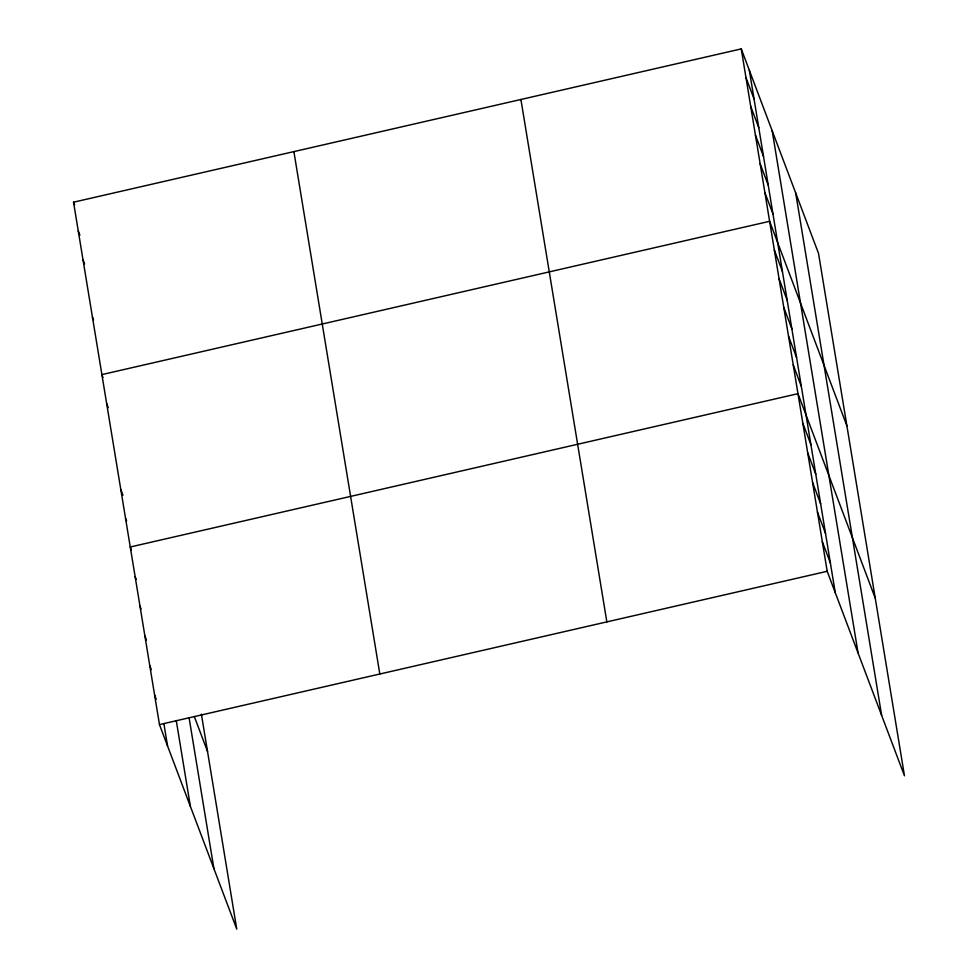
<?xml version="1.0" encoding="UTF-8"?>
<svg xmlns="http://www.w3.org/2000/svg" width="978" height="978" viewBox="0 0 978 978"><rect width="100%" height="100%" fill="white"/><g stroke="black" fill="none" stroke-linecap="round" stroke-linejoin="round"><path stroke-width="1.47" d="M201.382 714.136L236.749 929.1L159.475 724.6L73.533 202.201L741.251 48.9L818.525 253.4L904.467 775.798L827.192 571.299L741.251 48.9M159.475 724.6L827.192 571.299M745.982 77.629L754.05 98.998M750.713 106.37L758.781 127.739M755.432 135.098L763.512 156.468M760.163 163.827L768.231 185.197M764.882 192.556L772.962 213.925M846.887 425.785L769.613 221.297L101.895 374.598L102.971 377.447M774.344 250.026L782.412 271.395M779.063 278.754L787.143 300.124M783.794 307.483L791.862 328.852M788.525 336.224L796.593 357.593M793.244 364.953L801.324 386.322M875.249 598.181L797.975 393.682L130.257 546.995L131.333 549.844M802.84 423.291L810.921 444.66M807.706 452.887L815.786 474.257M812.584 482.496L820.652 503.866M817.449 512.093L825.53 533.462M822.315 541.69L830.395 563.059M73.533 202.201L74.609 205.05M78.264 230.942L79.878 235.209M82.996 259.671L84.609 263.95M92.445 317.129L93.521 319.989M106.626 403.327L108.24 407.606M120.807 489.526L122.959 495.223M125.526 518.254L126.602 521.103M194.329 716.568L207.532 751.483M135.123 576.592L136.199 579.441M140.001 606.189L141.077 609.049M144.866 635.798L146.48 640.077M149.732 665.395L151.345 669.673M154.61 695.003L156.223 699.27M795.689 192.959L881.63 715.358M772.168 130.697L858.097 653.096M749.331 70.269L835.261 592.668M520.907 99.487L606.849 621.886M293.889 151.614L379.819 674.013M189.072 717.693L213.913 868.672M176.26 720.554L190.38 806.41M163.901 723.769L167.544 745.97"/></g></svg>
